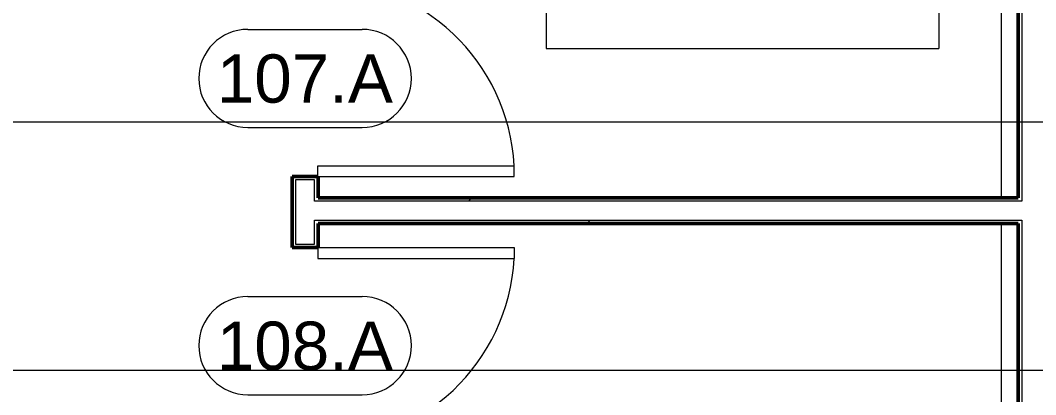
# Model space of a CAD drawing. Header units: inches. Extents: x 15537 to 31673, y -30778 to -16067.
# Drawn here: x 25119.9 to 25306.2, y -22593.1 to -22524.4 of the extents above; entities that cross this region are included whole.
import ezdxf

# ---------------------------------------------------------------- set-up
doc = ezdxf.new("R2010")
doc.units = ezdxf.units.IN
doc.header["$MEASUREMENT"] = 0
doc.linetypes.add('Grid Line 1_2_', pattern=[0.875, 0.5, -0.125, 0.125, -0.125])
for name, color, linetype, lineweight in [('A-AREA', 32, 'Continuous', 9), ('A-AREA-IDEN', 2, 'Continuous', 9), ('A-DOOR', 31, 'Continuous', 13), ('A-DOOR-IDEN', 31, 'Continuous', 9), ('A-WALL', 113, 'Continuous', 13), ('A-WALL-PATT', 111, 'Continuous', 50), ('G-ANNO-SYMB', 111, 'Continuous', 9), ('I-WALL', 2, 'Continuous', 13), ('S-GRID', 1, 'Continuous', 9)]:
    doc.layers.add(name, color=color, linetype=linetype, lineweight=lineweight)
doc.styles.add('Arial_1', font='arial.ttf', dxfattribs={"height": 8.851796})
pattern_1 = [(0, (0, 0), (30.72, 7.68), [1.267, -21.773, 1.267, -21.773, -122.88]), (0, (0, 0), (30.72, 7.68), [-46.08, 1.267, -44.813, 1.267, -21.773, -53.76]), (0, (0, 0), (30.72, 7.68), [-115.2, 1.267, -14.093, 1.267, -37.133]), (120, (11.52, 3.84), (-22.0110751, 22.7643004), [1.267, -21.773, 1.267, -21.773, -122.88]), (120, (11.52, 3.84), (-22.0110751, 22.7643004), [-46.08, 1.267, -44.813, 1.267, -21.773, -53.76]), (120, (11.52, 3.84), (-22.0110751, 22.7643004), [-115.2, 1.267, -14.093, 1.267, -37.133]), (240, (15.36, 19.2), (-8.7089249, -30.4443004), [1.267, -21.773, 1.267, -21.773, -122.88]), (240, (15.36, 19.2), (-8.7089249, -30.4443004), [-46.08, 1.267, -44.813, 1.267, -21.773, -53.76]), (240, (15.36, 19.2), (-8.7089249, -30.4443004), [-115.2, 1.267, -14.093, 1.267, -37.133])]

# ---------------------------------------------------------------- blocks, each defined once
blk = doc.blocks.new('Single-Flush - _- Enlarged3')
at = {"layer": 'A-DOOR', "lineweight": 20}
for p, q in [((16, 2.37), (16, 38.39)), ((18, 38.39), (16, 38.39)), ((18, 2.37), (18, 38.39)), ((18, 2.37), (16, 2.37))]:
    blk.add_line(p, q, dxfattribs=at)
at = {"layer": 'A-DOOR', "lineweight": 9}
blk.add_arc((18, 2.37), 36.07, 93.1789, 180, dxfattribs=at)
blk = doc.blocks.new('Single-Flush - _- Enlarged4')
at = {"layer": 'A-DOOR', "lineweight": 20}
for p, q in [((16, -2.37), (16, -38.39)), ((18, -2.37), (16, -2.37)), ((18, -2.37), (18, -38.39)), ((18, -38.39), (16, -38.39))]:
    blk.add_line(p, q, dxfattribs=at)
at = {"layer": 'A-DOOR', "lineweight": 9}
blk.add_arc((18, -2.37), 36.07, 180, 266.8211, dxfattribs=at)
blk = doc.blocks.new('Door Tag - Door_- Enlarged0')
at = {"layer": 'A-DOOR-IDEN'}
for p, q in [((-0.109375, 0.09375), (0.109375, 0.09375)), ((-0.109375, -0.09375), (0.109375, -0.09375))]:
    blk.add_line(p, q, dxfattribs=at)
for centre, start, end in [((-0.109375, 0), 90, 270), ((0.109375, 0), 270, 90)]:
    blk.add_arc(centre, 0.09375, start, end, dxfattribs=at)
blk = doc.blocks.new('Room Tag - Room_- Enlarged0')
at = {"layer": 'A-AREA-IDEN'}
for p, q in [((-0.375, -0.0625), (-0.375, -0.3125)), ((-0.375, -0.0625), (0.375, -0.0625)), ((0.375, -0.0625), (0.375, -0.3125)), ((-0.375, -0.3125), (0.375, -0.3125))]:
    blk.add_line(p, q, dxfattribs=at)

msp = doc.modelspace()

# ---------------------------------------------------------------- hatches: boundary and pattern name
at = {"layer": 'A-WALL-PATT', "lineweight": 9}
h = msp.add_hatch(dxfattribs=at)
h.set_pattern_fill('FP_13', color=256, style=0, pattern_type=2)
h.set_pattern_definition(pattern_1)
h.paths.add_polyline_path([(25170.39, -22787.303), (25170.39, -22627.053), (25169.765, -22627.053), (25169.765, -22787.303)], flags=0)
h.paths.add_polyline_path([(25169.765, -22623.553), (25170.39, -22623.553), (25170.39, -22602.678), (25172.14, -22602.678), (25172.14, -22602.053), (25169.765, -22602.053), (25169.765, -22622.928)], flags=0)
h.paths.add_polyline_path([(25172.14, -22566.053), (25172.14, -22565.428), (25170.39, -22565.428), (25170.39, -22553.678), (25172.14, -22553.678), (25172.14, -22553.053), (25169.765, -22553.053), (25169.765, -22566.053)], flags=0)
h.paths.add_polyline_path([(25172.14, -22517.053), (25172.14, -22516.428), (25170.39, -22516.428), (25170.39, -22405.678), (25172.14, -22405.678), (25172.14, -22405.053), (25169.765, -22405.053), (25169.765, -22517.053)], flags=0)
h.paths.add_polyline_path([(25172.14, -22373.053), (25172.14, -22372.428), (25170.39, -22372.428), (25170.39, -22369.553), (25169.765, -22369.553), (25169.765, -22373.053)], flags=0)
h = msp.add_hatch(dxfattribs=at)
h.set_pattern_fill('FP_13', color=256, style=0, pattern_type=2)
h.set_pattern_definition(pattern_1)
h.paths.add_polyline_path([(25173.89, -22787.303), (25174.515, -22787.303), (25174.515, -22602.053), (25172.14, -22602.053), (25172.14, -22602.678), (25173.89, -22602.678), (25173.89, -22786.553)], flags=0)
h.paths.add_polyline_path([(25174.515, -22566.053), (25174.515, -22561.053), (25173.89, -22561.053), (25173.89, -22565.428), (25172.14, -22565.428), (25172.14, -22566.053)], flags=0)
h.paths.add_polyline_path([(25174.515, -22557.553), (25174.515, -22553.053), (25172.14, -22553.053), (25172.14, -22553.678), (25173.89, -22553.678), (25173.89, -22557.553)], flags=0)
h.paths.add_polyline_path([(25174.515, -22517.053), (25174.515, -22405.053), (25172.14, -22405.053), (25172.14, -22405.678), (25173.89, -22405.678), (25173.89, -22516.428), (25172.14, -22516.428), (25172.14, -22517.053)], flags=0)
h.paths.add_polyline_path([(25172.14, -22373.053), (25174.515, -22373.053), (25174.515, -22369.553), (25170.39, -22369.553), (25170.39, -22370.178), (25173.89, -22370.178), (25173.89, -22372.428), (25172.14, -22372.428)], flags=0)
h = msp.add_hatch(dxfattribs=at)
h.set_pattern_fill('FP_13', color=256, style=0, pattern_type=2)
h.set_pattern_definition(pattern_1)
h.paths.add_polyline_path([(25303.64, -22787.303), (25303.64, -22561.053), (25303.015, -22561.053), (25303.015, -22787.303)], flags=0)
h.paths.add_polyline_path([(25303.015, -22557.553), (25303.64, -22557.553), (25303.64, -22369.553), (25303.015, -22369.553), (25303.015, -22556.928)], flags=0)
h = msp.add_hatch(dxfattribs=at)
h.set_pattern_fill('FP_13', color=256, style=0, pattern_type=2)
h.set_pattern_definition(pattern_1)
h.paths.add_polyline_path([(25303.015, -22557.553), (25303.015, -22556.928), (25174.515, -22556.928), (25174.515, -22557.553), (25269.502, -22557.553)], flags=0)
h = msp.add_hatch(dxfattribs=at)
h.set_pattern_fill('FP_13', color=256, style=0, pattern_type=2)
h.set_pattern_definition(pattern_1)
h.paths.add_polyline_path([(25174.515, -22561.678), (25303.015, -22561.678), (25303.015, -22561.053), (25174.515, -22561.053)], flags=0)

# ---------------------------------------------------------------- linework, layer by layer
at = {"layer": 'A-AREA'}
for p, q in [((25299.89, -22466.178), (25299.89, -22556.928)), ((25299.89, -22561.678), (25299.89, -22786.553))]:
    msp.add_line(p, q, dxfattribs=at)
at = {"layer": 'A-WALL'}
for p, q in [((25303.64, -22369.553), (25303.64, -22557.553)), ((25170.39, -22553.678), (25170.39, -22565.428)), ((25173.89, -22553.678), (25170.39, -22553.678)), ((25173.89, -22557.553), (25173.89, -22553.678)), ((25303.64, -22557.553), (25173.89, -22557.553)), ((25173.89, -22565.428), (25173.89, -22561.053)), ((25173.89, -22561.053), (25303.64, -22561.053)), ((25303.64, -22561.053), (25303.64, -22787.303)), ((25170.39, -22565.428), (25173.89, -22565.428))]:
    msp.add_line(p, q, dxfattribs=at)
at = {"layer": 'G-ANNO-SYMB'}
msp.add_line((26309.888, -22588.63), (21993.661, -22588.63), dxfattribs=at)
at = {"layer": 'I-WALL', "lineweight": 50}
for p, q in [((25303.015, -22370.303), (25303.015, -22556.928)), ((25174.515, -22553.053), (25169.765, -22553.053)), ((25169.765, -22553.053), (25169.765, -22566.053)), ((25174.515, -22556.928), (25174.515, -22553.053)), ((25303.015, -22556.928), (25174.515, -22556.928)), ((25174.515, -22566.053), (25174.515, -22561.678)), ((25174.515, -22561.678), (25303.015, -22561.678)), ((25303.015, -22561.678), (25303.015, -22786.553)), ((25169.765, -22566.053), (25174.515, -22566.053))]:
    msp.add_line(p, q, dxfattribs=at)
at = {"layer": 'S-GRID', "linetype": 'Grid Line 1_2_'}
for p, q in [((26427.342, -22543.053), (21471.359, -22543.053)), ((26719.064, -22543.053), (21790.207, -22543.053))]:
    msp.add_line(p, q, dxfattribs=at)

# ---------------------------------------------------------------- block references
at = {"layer": 'A-AREA-IDEN', "xscale": 95.99999999999994, "yscale": 95.99999999999994, "zscale": 95.99999999999994}
msp.add_blockref('Room Tag - Room_- Enlarged0', (25252.404, -22499.571), dxfattribs=at)
at = {"layer": 'A-DOOR'}
for name, p, rotation in [('Single-Flush - _- Enlarged3', (25172.14, -22535.053), 270), ('Single-Flush - _- Enlarged4', (25172.14, -22584.053), 90)]:
    msp.add_blockref(name, p, dxfattribs=dict(at, rotation=rotation))
at = {"layer": 'A-DOOR-IDEN', "xscale": 95.99999999999994, "yscale": 95.99999999999994, "zscale": 95.99999999999994}
for p in [(25172.14, -22535.053), (25172.14, -22584.053)]:
    msp.add_blockref('Door Tag - Door_- Enlarged0', p, dxfattribs=at)

# ---------------------------------------------------------------- texts
at = {"layer": 'A-DOOR-IDEN', "char_height": 8.8518, "width": 38.556, "attachment_point": 2, "line_spacing_factor": 0.938532, "style": 'Arial_1'}
for s, insert in [('107.A', (25172.099, -22530.648)), ('108.A', (25172.099, -22579.648))]:
    msp.add_mtext(s, dxfattribs=dict(at, insert=insert))

doc.saveas('drawing.dxf')
